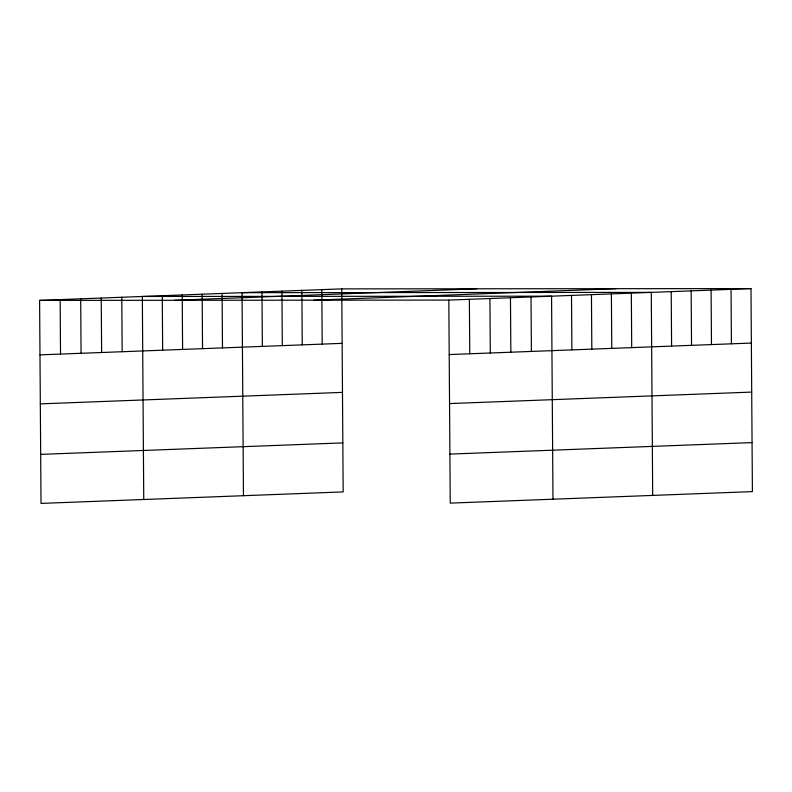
<?xml version="1.0" encoding="UTF-8"?>
<svg xmlns="http://www.w3.org/2000/svg" width="792" height="792" viewBox="0 0 792 792"><rect width="100%" height="100%" fill="white"/><g stroke="black" fill="none" stroke-linecap="round" stroke-linejoin="round"><path stroke-width="1.19" d="M341.758 288.882L343.174 491.911L41.016 503.405L39.6 300.386L341.758 288.882L750.984 288.595L752.4 491.614L450.242 503.118L448.826 300.089L750.984 288.595M174.646 300.287L476.804 288.793M313.78 300.188L615.938 288.694M39.976 354.856L342.134 343.352M449.203 354.559L751.361 343.065M40.323 403.87L342.481 392.377M449.549 403.583L751.707 392.089M40.679 454.38L342.837 442.886M449.905 454.093L752.053 442.599M39.6 300.386L448.826 300.089M731.036 289.357L731.422 343.827M711.097 290.11L711.473 344.579M691.159 290.872L691.535 345.342M671.21 291.634L671.596 346.104M652.687 495.416L651.272 292.387L242.045 292.674L243.461 495.703M631.333 293.149L631.709 347.619M611.384 293.911L611.771 348.381M591.446 294.664L591.822 349.133M571.497 295.426L571.883 349.896M552.974 499.207L551.559 296.188L142.332 296.475L143.748 499.495M531.016 296.97L531.392 351.44M510.464 297.752L510.85 352.212M489.921 298.535L490.298 352.994M469.369 299.307L469.755 353.776M321.819 289.644L322.195 344.114M301.871 290.397L302.257 344.867M281.932 291.159L282.308 345.629M261.984 291.921L262.37 346.391M222.106 293.436L222.483 347.906M202.158 294.198L202.544 348.668M182.219 294.951L182.596 349.421M162.271 295.713L162.657 350.183M121.79 297.257L122.166 351.727M101.237 298.04L101.624 352.509M80.695 298.822L81.071 353.291M60.142 299.604L60.529 354.073"/></g></svg>
